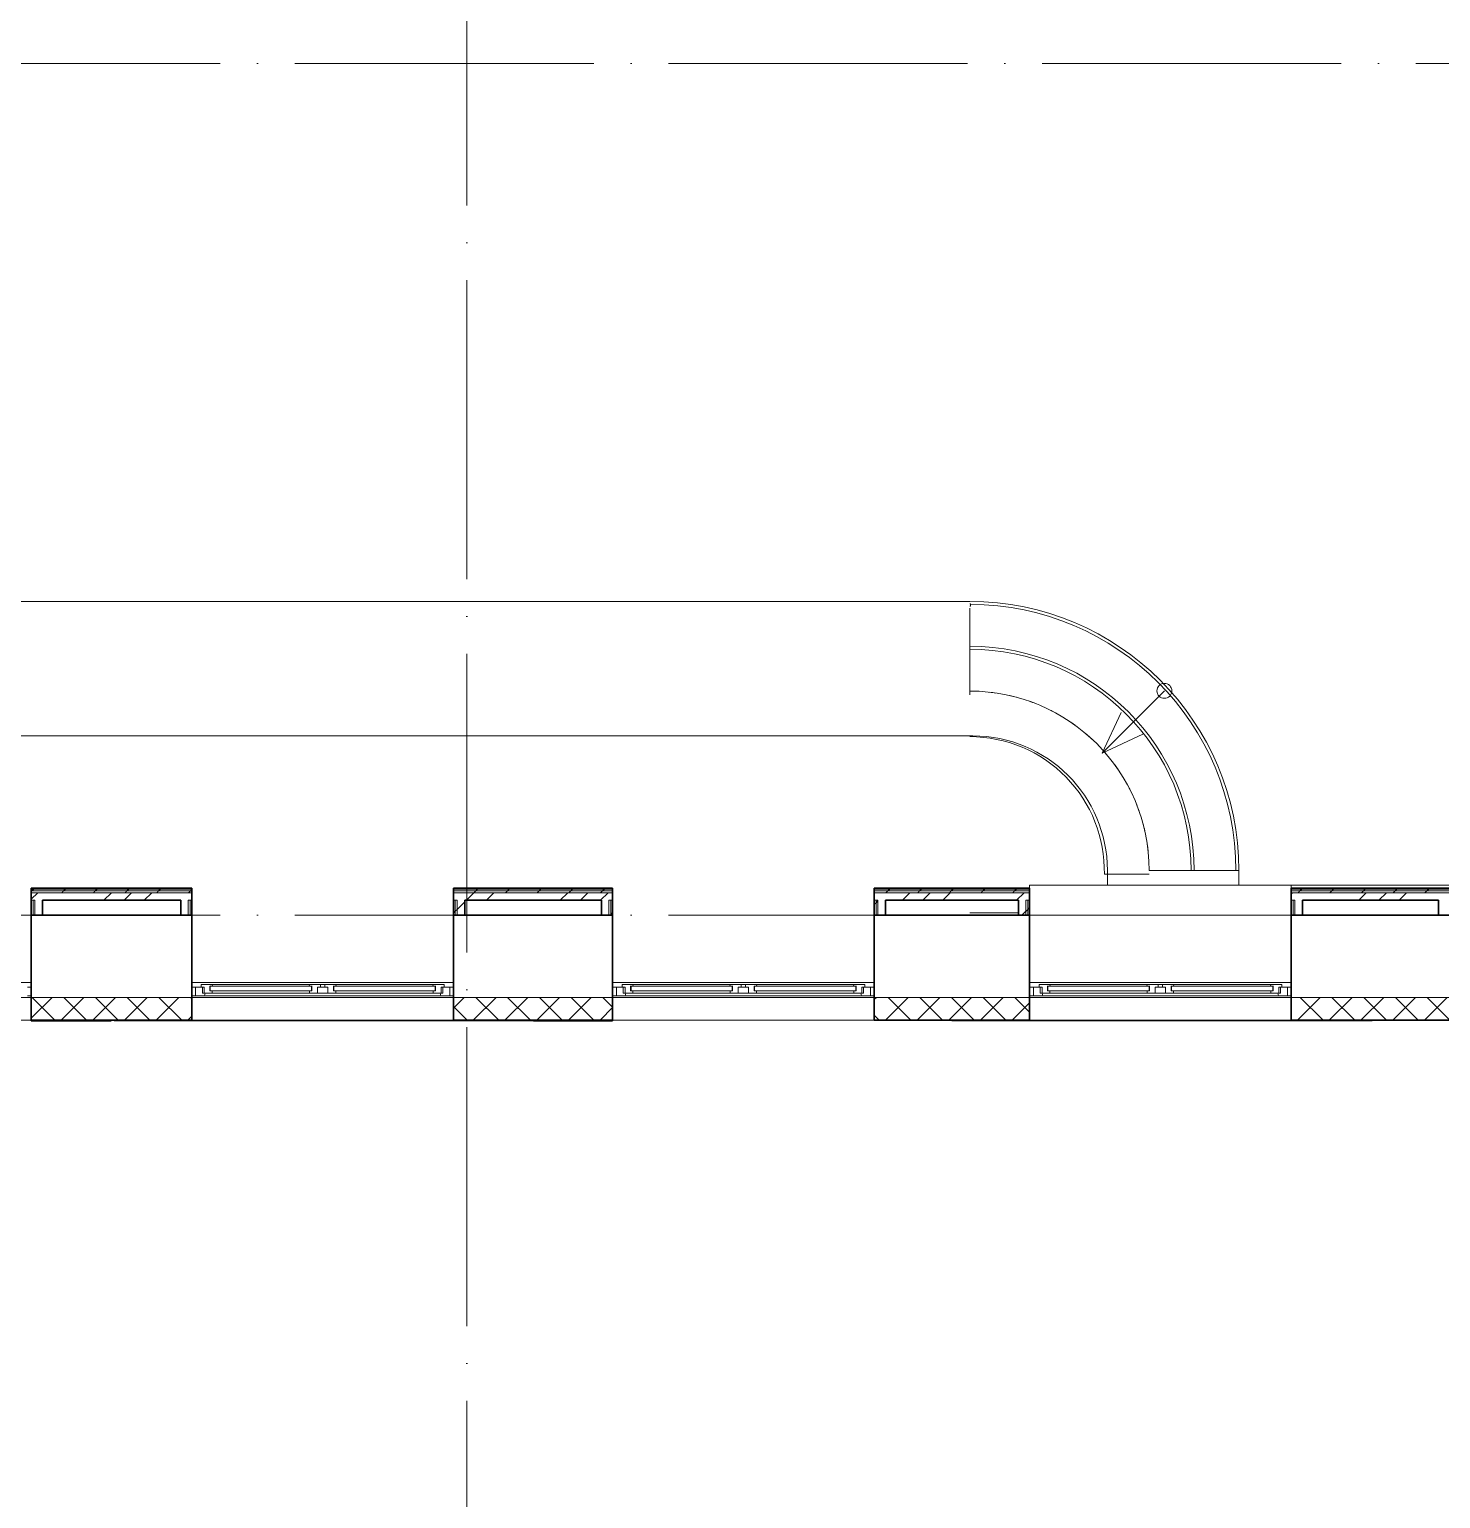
# Model space of a CAD drawing. Header units: millimetres. Extents: x -325553 to 627452, y -28539 to 738858.
# Drawn here: x 147289 to 156732, y 450974 to 460808 of the extents above; entities that cross this region are included whole.
import ezdxf

# ---------------------------------------------------------------- set-up
doc = ezdxf.new("R2010")
doc.units = ezdxf.units.MM
doc.linetypes.add('ADSK_Линия сетки', pattern=[25, 20, -2.5, 0, -2.5])
for name, color, linetype, lineweight in [('_ Окна', 7, 'Continuous', 9), ('Аннотация', 7, 'Continuous', 18), ('Лестницы', 252, 'Continuous', 9), ('Линии', 7, 'Continuous', 9), ('Ограждение', 252, 'Continuous', 9), ('Окна', 252, 'Continuous', 9), ('Оси', 252, 'Continuous', 9), ('Перекрытие', 252, 'Continuous', 18), ('Стены внутренние', 7, 'Continuous', 18), ('Стены наружные', 7, 'Continuous', 18), ('Стены штриховка', 7, 'Continuous', 9)]:
    doc.layers.add(name, color=color, linetype=linetype, lineweight=lineweight)
doc.layers.add('Узлы', color=7, linetype='Continuous')

# ---------------------------------------------------------------- blocks, each defined once
blk = doc.blocks.new('2 этаж')
at = {"layer": '_ Окна', "color": 251, "true_color": 0x636466}
for p, q in [((146561, 16478.7), (146536, 16478.7)), ((147661, 16478.7), (147636, 16478.7)), ((147661, 16420.7), (147661, 16478.7)), ((147759, 16486.7), (147756, 16486.7)), ((147756, 16486.7), (147756, 16454.7)), ((147756, 16454.7), (147759, 16454.7)), ((148436, 16486.7), (147759, 16486.7)), ((147759, 16486.7), (147759, 16454.7)), ((147759, 16454.7), (147759, 16486.7)), ((147759, 16454.7), (148436, 16454.7)), ((148436, 16454.7), (148436, 16486.7)), ((148436, 16486.7), (148436, 16454.7)), ((148439, 16486.7), (148436, 16486.7)), ((148436, 16454.7), (148439, 16454.7)), ((148439, 16454.7), (148439, 16486.7)), ((148586, 16486.7), (148583, 16486.7)), ((148583, 16486.7), (148583, 16454.7)), ((148583, 16454.7), (148586, 16454.7)), ((149263, 16486.7), (148586, 16486.7)), ((148586, 16486.7), (148586, 16454.7)), ((148586, 16454.7), (148586, 16486.7)), ((148586, 16454.7), (149263, 16454.7)), ((149263, 16454.7), (149263, 16486.7)), ((149263, 16486.7), (149263, 16454.7)), ((149266, 16486.7), (149263, 16486.7)), ((149263, 16454.7), (149266, 16454.7)), ((149266, 16454.7), (149266, 16486.7)), ((149386, 16478.7), (149361, 16478.7)), ((149361, 16478.7), (149361, 16420.7)), ((150476, 16478.7), (150451, 16478.7)), ((150476, 16420.7), (150476, 16478.7)), ((150574, 16486.7), (150571, 16486.7)), ((150571, 16486.7), (150571, 16454.7)), ((150571, 16454.7), (150574, 16454.7)), ((151251, 16486.7), (150574, 16486.7)), ((150574, 16486.7), (150574, 16454.7)), ((150574, 16454.7), (150574, 16486.7)), ((150574, 16454.7), (151251, 16454.7)), ((151251, 16454.7), (151251, 16486.7)), ((151251, 16486.7), (151251, 16454.7)), ((151254, 16486.7), (151251, 16486.7)), ((151251, 16454.7), (151254, 16454.7)), ((151254, 16454.7), (151254, 16486.7)), ((151401, 16486.7), (151398, 16486.7)), ((151398, 16486.7), (151398, 16454.7)), ((151398, 16454.7), (151401, 16454.7)), ((152078, 16486.7), (151401, 16486.7)), ((151401, 16486.7), (151401, 16454.7)), ((151401, 16454.7), (151401, 16486.7)), ((151401, 16454.7), (152078, 16454.7)), ((152078, 16454.7), (152078, 16486.7)), ((152078, 16486.7), (152078, 16454.7)), ((152081, 16486.7), (152078, 16486.7)), ((152078, 16454.7), (152081, 16454.7)), ((152081, 16454.7), (152081, 16486.7)), ((152201, 16478.7), (152176, 16478.7)), ((152176, 16478.7), (152176, 16420.7)), ((153266, 16478.7), (153241, 16478.7)), ((153266, 16420.7), (153266, 16478.7)), ((153364, 16486.7), (153361, 16486.7)), ((153361, 16486.7), (153361, 16454.7)), ((153361, 16454.7), (153364, 16454.7)), ((154041, 16486.7), (153364, 16486.7)), ((153364, 16486.7), (153364, 16454.7)), ((153364, 16454.7), (153364, 16486.7)), ((153364, 16454.7), (154041, 16454.7)), ((154041, 16454.7), (154041, 16486.7)), ((154041, 16486.7), (154041, 16454.7)), ((154044, 16486.7), (154041, 16486.7)), ((154041, 16454.7), (154044, 16454.7)), ((154044, 16454.7), (154044, 16486.7)), ((154191, 16486.7), (154188, 16486.7)), ((154188, 16486.7), (154188, 16454.7)), ((154188, 16454.7), (154191, 16454.7)), ((154868, 16486.7), (154191, 16486.7)), ((154191, 16486.7), (154191, 16454.7)), ((154191, 16454.7), (154191, 16486.7)), ((154191, 16454.7), (154868, 16454.7)), ((154868, 16454.7), (154868, 16486.7)), ((154868, 16486.7), (154868, 16454.7)), ((154871, 16486.7), (154868, 16486.7)), ((154868, 16454.7), (154871, 16454.7)), ((154871, 16454.7), (154871, 16486.7)), ((154991, 16478.7), (154966, 16478.7)), ((154966, 16478.7), (154966, 16420.7)), ((146536, 16420.7), (146561, 16420.7)), ((147636, 16420.7), (147661, 16420.7)), ((149361, 16420.7), (149386, 16420.7)), ((150451, 16420.7), (150476, 16420.7)), ((152176, 16420.7), (152201, 16420.7)), ((153241, 16420.7), (153266, 16420.7)), ((154966, 16420.7), (154991, 16420.7))]:
    blk.add_line(p, q, dxfattribs=at)
at = {"layer": '_ Окна', "color": 251, "lineweight": 18, "true_color": 0x636466}
for p, q in [((147699, 16478.7), (147661, 16478.7)), ((147661, 16478.7), (147661, 16420.7)), ((147755, 16495.7), (147699, 16495.7)), ((147699, 16495.7), (147699, 16478.7)), ((147699, 16478.7), (147719, 16478.7)), ((147707, 16437.7), (147707, 16478.7)), ((147719, 16437.7), (147707, 16437.7)), ((147719, 16478.7), (147719, 16437.7)), ((147719, 16437.7), (147769.5, 16437.7)), ((147720.5, 16420.7), (147725, 16437.7)), ((147756, 16494.7), (147755, 16495.7)), ((147757, 16495.7), (147756, 16494.7)), ((147756, 16454.7), (147756, 16486.7)), ((147756, 16486.7), (147774, 16486.7)), ((147774, 16454.7), (147756, 16454.7)), ((147771.6, 16495.7), (147757, 16495.7)), ((147769.5, 16437.7), (147774, 16454.7)), ((147774, 16486.7), (147771.6, 16495.7)), ((148423.4, 16495.7), (148421, 16486.7)), ((148421, 16486.7), (148439, 16486.7)), ((148439, 16454.7), (148421, 16454.7)), ((148421, 16454.7), (148425.6, 16437.7)), ((148438, 16495.7), (148423.4, 16495.7)), ((148425.6, 16437.7), (148476, 16437.7)), ((148439, 16494.7), (148438, 16495.7)), ((148440, 16495.7), (148439, 16494.7)), ((148439, 16486.7), (148439, 16454.7)), ((148496, 16495.7), (148440, 16495.7)), ((148476, 16437.7), (148476, 16478.7)), ((148476, 16478.7), (148496, 16478.7)), ((148496, 16478.7), (148496, 16495.7)), ((148582, 16495.7), (148526, 16495.7)), ((148526, 16495.7), (148526, 16478.7)), ((148526, 16478.7), (148546, 16478.7)), ((148546, 16478.7), (148546, 16437.7)), ((148546, 16437.7), (148596.5, 16437.7)), ((148583, 16494.7), (148582, 16495.7)), ((148584, 16495.7), (148583, 16494.7)), ((148583, 16454.7), (148583, 16486.7)), ((148583, 16486.7), (148601, 16486.7)), ((148601, 16454.7), (148583, 16454.7)), ((148598.6, 16495.7), (148584, 16495.7)), ((148596.5, 16437.7), (148601, 16454.7)), ((148601, 16486.7), (148598.6, 16495.7)), ((149250.4, 16495.7), (149248, 16486.7)), ((149248, 16486.7), (149266, 16486.7)), ((149266, 16454.7), (149248, 16454.7)), ((149248, 16454.7), (149252.6, 16437.7)), ((149265, 16495.7), (149250.4, 16495.7)), ((149252.6, 16437.7), (149303, 16437.7)), ((149266, 16494.7), (149265, 16495.7)), ((149267, 16495.7), (149266, 16494.7)), ((149266, 16486.7), (149266, 16454.7)), ((149323, 16495.7), (149267, 16495.7)), ((149297, 16437.7), (149301.6, 16420.7)), ((149303, 16437.7), (149303, 16478.7)), ((149303, 16478.7), (149323, 16478.7)), ((149315, 16437.7), (149303, 16437.7)), ((149315, 16478.7), (149315, 16437.7)), ((149323, 16478.7), (149323, 16495.7)), ((149361, 16478.7), (149323, 16478.7)), ((149361, 16420.7), (149361, 16478.7)), ((150514, 16478.7), (150476, 16478.7)), ((150476, 16478.7), (150476, 16420.7)), ((150570, 16495.7), (150514, 16495.7)), ((150514, 16495.7), (150514, 16478.7)), ((150514, 16478.7), (150534, 16478.7)), ((150522, 16437.7), (150522, 16478.7)), ((150534, 16437.7), (150522, 16437.7)), ((150534, 16478.7), (150534, 16437.7)), ((150534, 16437.7), (150584.5, 16437.7)), ((150535.5, 16420.7), (150540, 16437.7)), ((150571, 16494.7), (150570, 16495.7)), ((150572, 16495.7), (150571, 16494.7)), ((150571, 16454.7), (150571, 16486.7)), ((150571, 16486.7), (150589, 16486.7)), ((150589, 16454.7), (150571, 16454.7)), ((150586.6, 16495.7), (150572, 16495.7)), ((150584.5, 16437.7), (150589, 16454.7)), ((150589, 16486.7), (150586.6, 16495.7)), ((151238.4, 16495.7), (151236, 16486.7)), ((151236, 16486.7), (151254, 16486.7)), ((151254, 16454.7), (151236, 16454.7)), ((151236, 16454.7), (151240.6, 16437.7)), ((151253, 16495.7), (151238.4, 16495.7)), ((151240.6, 16437.7), (151291, 16437.7)), ((151254, 16494.7), (151253, 16495.7)), ((151255, 16495.7), (151254, 16494.7)), ((151254, 16486.7), (151254, 16454.7)), ((151311, 16495.7), (151255, 16495.7)), ((151291, 16437.7), (151291, 16478.7)), ((151291, 16478.7), (151311, 16478.7)), ((151311, 16478.7), (151311, 16495.7)), ((151397, 16495.7), (151341, 16495.7)), ((151341, 16495.7), (151341, 16478.7)), ((151341, 16478.7), (151361, 16478.7)), ((151361, 16478.7), (151361, 16437.7)), ((151361, 16437.7), (151411.5, 16437.7)), ((151398, 16494.7), (151397, 16495.7)), ((151399, 16495.7), (151398, 16494.7)), ((151398, 16454.7), (151398, 16486.7)), ((151398, 16486.7), (151416, 16486.7)), ((151416, 16454.7), (151398, 16454.7)), ((151413.6, 16495.7), (151399, 16495.7)), ((151411.5, 16437.7), (151416, 16454.7)), ((151416, 16486.7), (151413.6, 16495.7)), ((152065.4, 16495.7), (152063, 16486.7)), ((152063, 16486.7), (152081, 16486.7)), ((152081, 16454.7), (152063, 16454.7)), ((152063, 16454.7), (152067.6, 16437.7)), ((152080, 16495.7), (152065.4, 16495.7)), ((152067.6, 16437.7), (152118, 16437.7)), ((152081, 16494.7), (152080, 16495.7)), ((152082, 16495.7), (152081, 16494.7)), ((152081, 16486.7), (152081, 16454.7)), ((152138, 16495.7), (152082, 16495.7)), ((152112, 16437.7), (152116.6, 16420.7)), ((152118, 16437.7), (152118, 16478.7)), ((152118, 16478.7), (152138, 16478.7)), ((152130, 16437.7), (152118, 16437.7)), ((152130, 16478.7), (152130, 16437.7)), ((152138, 16478.7), (152138, 16495.7)), ((152176, 16478.7), (152138, 16478.7)), ((152176, 16420.7), (152176, 16478.7)), ((153304, 16478.7), (153266, 16478.7)), ((153266, 16478.7), (153266, 16420.7)), ((153360, 16495.7), (153304, 16495.7)), ((153304, 16495.7), (153304, 16478.7)), ((153304, 16478.7), (153324, 16478.7)), ((153312, 16437.7), (153312, 16478.7)), ((153324, 16437.7), (153312, 16437.7)), ((153324, 16478.7), (153324, 16437.7)), ((153324, 16437.7), (153374.5, 16437.7)), ((153325.5, 16420.7), (153330, 16437.7)), ((153361, 16494.7), (153360, 16495.7)), ((153362, 16495.7), (153361, 16494.7)), ((153361, 16454.7), (153361, 16486.7)), ((153361, 16486.7), (153379, 16486.7)), ((153379, 16454.7), (153361, 16454.7)), ((153376.6, 16495.7), (153362, 16495.7)), ((153374.5, 16437.7), (153379, 16454.7)), ((153379, 16486.7), (153376.6, 16495.7)), ((154028.4, 16495.7), (154026, 16486.7)), ((154026, 16486.7), (154044, 16486.7)), ((154044, 16454.7), (154026, 16454.7)), ((154026, 16454.7), (154030.6, 16437.7)), ((154043, 16495.7), (154028.4, 16495.7)), ((154030.6, 16437.7), (154081, 16437.7)), ((154044, 16494.7), (154043, 16495.7)), ((154045, 16495.7), (154044, 16494.7)), ((154044, 16486.7), (154044, 16454.7)), ((154101, 16495.7), (154045, 16495.7)), ((154081, 16437.7), (154081, 16478.7)), ((154081, 16478.7), (154101, 16478.7)), ((154101, 16478.7), (154101, 16495.7)), ((154187, 16495.7), (154131, 16495.7)), ((154131, 16495.7), (154131, 16478.7)), ((154131, 16478.7), (154151, 16478.7)), ((154151, 16478.7), (154151, 16437.7)), ((154151, 16437.7), (154201.5, 16437.7)), ((154188, 16494.7), (154187, 16495.7)), ((154189, 16495.7), (154188, 16494.7)), ((154188, 16454.7), (154188, 16486.7)), ((154188, 16486.7), (154206, 16486.7)), ((154206, 16454.7), (154188, 16454.7)), ((154203.6, 16495.7), (154189, 16495.7)), ((154201.5, 16437.7), (154206, 16454.7)), ((154206, 16486.7), (154203.6, 16495.7)), ((154855.4, 16495.7), (154853, 16486.7)), ((154853, 16486.7), (154871, 16486.7)), ((154871, 16454.7), (154853, 16454.7)), ((154853, 16454.7), (154857.6, 16437.7)), ((154870, 16495.7), (154855.4, 16495.7)), ((154857.6, 16437.7), (154908, 16437.7)), ((154871, 16494.7), (154870, 16495.7)), ((154872, 16495.7), (154871, 16494.7)), ((154871, 16486.7), (154871, 16454.7)), ((154928, 16495.7), (154872, 16495.7)), ((154902, 16437.7), (154906.6, 16420.7)), ((154908, 16437.7), (154908, 16478.7)), ((154908, 16478.7), (154928, 16478.7)), ((154920, 16437.7), (154908, 16437.7)), ((154920, 16478.7), (154920, 16437.7)), ((154928, 16478.7), (154928, 16495.7)), ((154966, 16478.7), (154928, 16478.7)), ((154966, 16420.7), (154966, 16478.7)), ((147661, 16420.7), (147720.5, 16420.7)), ((149301.6, 16420.7), (149361, 16420.7)), ((150476, 16420.7), (150535.5, 16420.7)), ((152116.6, 16420.7), (152176, 16420.7)), ((153266, 16420.7), (153325.5, 16420.7)), ((154906.6, 16420.7), (154966, 16420.7))]:
    blk.add_line(p, q, dxfattribs=at)
at = {"layer": 'Аннотация', "color": 251, "lineweight": 20, "true_color": 0x636466}
for q in [(153853.4, 18317.7), (153998.5, 18172.6)]:
    blk.add_line((153726.6, 18045.8), q, dxfattribs=at)
blk.add_circle((154143.1, 18462.3), 50, dxfattribs=at)
at = {"layer": 'Лестницы', "color": 251, "true_color": 0x636466}
for radius, start, end in [(1800, 0, 90), (1780, 0, 89.8388), (1500, 0, 90), (1480, 0, 90), (1200, 81.63383, 83.64221), (1200, 74.94117, 77.22402), (1200, 68.48795, 70.6478), (1200, 62.115, 63.34649), (1200, 54.02414, 55.76607), (1200, 47.12911, 49.37361), (1200, 40.62639, 42.87089), (1200, 34.23393, 35.97586), (1200, 26.65351, 27.885), (1200, 19.3522, 21.51205), (1200, 12.77598, 15.05883), (1200, 6.35779, 8.36617)]:
    blk.add_arc((152841.3, 17260.7), radius, start, end, dxfattribs=at)
at = {"layer": 'Линии', "color": 251, "ltscale": 100, "true_color": 0x636466}
for p, q in [((152841.3, 18435.7), (152841.3, 19015.7)), ((154041.3, 17235.7), (153741.1, 17235.7)), ((154641.3, 17235.7), (154641.3, 17160.7))]:
    blk.add_line(p, q, dxfattribs=at)
at = {"layer": 'Линии', "color": 251, "true_color": 0x636466}
blk.add_arc((152841.3, 17255.7), 900, 358.72666, 90, dxfattribs=at)
at = {"layer": 'Ограждение', "color": 251, "true_color": 0x636466}
for p, q in [((152841.3, 19060.7), (139936, 19060.7)), ((152846.3, 19044), (152841.3, 19044)), ((152841.3, 19029), (152846.3, 19029)), ((152846.3, 19044), (152846.3, 19029)), ((152841.3, 18160.7), (138751, 18160.7)), ((153241, 17140.7), (153241, 17160.7)), ((153241, 17160.7), (158366, 17160.7)), ((153241, 17140.7), (153241, 17160.7)), ((153241, 17160.7), (154991, 17160.7)), ((154991, 17160.7), (154991, 17140.7)), ((153241, 16960.7), (154991, 16960.7)), ((146561, 16510.7), (144811, 16510.7)), ((149386, 16510.7), (147636, 16510.7)), ((152201, 16510.7), (150451, 16510.7)), ((153241, 16510.7), (154991, 16510.7))]:
    blk.add_line(p, q, dxfattribs=at)
at = {"layer": 'Окна', "color": 251, "true_color": 0x636466}
for p, q in [((147757, 16495.7), (147755, 16495.7)), ((147769.5, 16437.7), (148425.6, 16437.7)), ((148423.4, 16495.7), (147771.6, 16495.7)), ((148440, 16495.7), (148438, 16495.7)), ((148546, 16437.7), (148476, 16437.7)), ((148496, 16495.7), (148526, 16495.7)), ((148526, 16478.7), (148496, 16478.7)), ((148584, 16495.7), (148582, 16495.7)), ((148596.5, 16437.7), (149252.6, 16437.7)), ((149250.4, 16495.7), (148598.6, 16495.7)), ((149267, 16495.7), (149265, 16495.7)), ((150572, 16495.7), (150570, 16495.7)), ((150584.5, 16437.7), (151240.6, 16437.7)), ((151238.4, 16495.7), (150586.6, 16495.7)), ((151255, 16495.7), (151253, 16495.7)), ((151361, 16437.7), (151291, 16437.7)), ((151311, 16495.7), (151341, 16495.7)), ((151341, 16478.7), (151311, 16478.7)), ((151399, 16495.7), (151397, 16495.7)), ((151411.5, 16437.7), (152067.6, 16437.7)), ((152065.4, 16495.7), (151413.6, 16495.7)), ((152082, 16495.7), (152080, 16495.7)), ((153362, 16495.7), (153360, 16495.7)), ((153374.5, 16437.7), (154030.6, 16437.7)), ((154028.4, 16495.7), (153376.6, 16495.7)), ((154045, 16495.7), (154043, 16495.7)), ((154151, 16437.7), (154081, 16437.7)), ((154101, 16495.7), (154131, 16495.7)), ((154131, 16478.7), (154101, 16478.7)), ((154189, 16495.7), (154187, 16495.7)), ((154201.5, 16437.7), (154857.6, 16437.7)), ((154855.4, 16495.7), (154203.6, 16495.7)), ((154872, 16495.7), (154870, 16495.7)), ((147720.5, 16420.7), (149301.6, 16420.7)), ((150535.5, 16420.7), (152116.6, 16420.7)), ((153325.5, 16420.7), (154906.6, 16420.7))]:
    blk.add_line(p, q, dxfattribs=at)
at = {"layer": 'Оси', "color": 251, "linetype": 'ADSK_Линия сетки', "ltscale": 100, "true_color": 0x636466}
for p, q in [((149476, 33711.4), (149476, -32265.4)), ((165326, 22660.7), (93565.9, 22660.7)), ((165326, 16960.7), (93603.7, 16960.7))]:
    blk.add_line(p, q, dxfattribs=at)
at = {"layer": 'Перекрытие', "color": 251, "ltscale": 100, "true_color": 0x636466}
for p, q in [((152861.3, 18160.7), (152841.3, 18160.7)), ((153761.3, 17160.7), (153761.3, 17260.7)), ((154641.3, 17260.7), (154041.3, 17260.7)), ((154641.3, 17160.7), (154641.3, 17260.7))]:
    blk.add_line(p, q, dxfattribs=at)
at = {"layer": 'Перекрытие', "color": 251, "true_color": 0x636466}
for centre, radius in [((152841.3, 17260.7), 1200), ((152861.3, 17260.7), 900)]:
    blk.add_arc(centre, radius, 0, 90, dxfattribs=at)
at = {"layer": 'Стены внутренние', "color": 251, "lineweight": 30, "true_color": 0x636466}
for p, q in [((146561, 16960.7), (146561, 16258.7)), ((146636, 16960.7), (147561, 16960.7)), ((147636, 16960.7), (147636, 16258.7)), ((149386, 16960.7), (149386, 16258.7)), ((149461, 16960.7), (150376, 16960.7)), ((150451, 16960.7), (150451, 16258.7)), ((152201, 16960.7), (152201, 16258.7)), ((152276, 16960.7), (153166, 16960.7)), ((153241, 16960.7), (153241, 16258.7)), ((154991, 16960.7), (154991, 16258.7)), ((155976, 16960.7), (155066, 16960.7)), ((147096, 16258.7), (147636, 16258.7)), ((150451, 16258.7), (149386, 16258.7)), ((152201, 16258.7), (153241, 16258.7)), ((154991, 16258.7), (156051, 16258.7))]:
    blk.add_line(p, q, dxfattribs=at)
at = {"layer": 'Стены внутренние', "color": 251, "true_color": 0x636466}
for p, q in [((138076, 16410.7), (150451, 16410.7)), ((143761, 16410.7), (149386, 16410.7)), ((156051, 16410.7), (149386, 16410.7)), ((146561, 16258.7), (144811, 16258.7)), ((149386, 16258.7), (147636, 16258.7)), ((152201, 16258.7), (150451, 16258.7)), ((154991, 16258.7), (153241, 16258.7))]:
    blk.add_line(p, q, dxfattribs=at)
at = {"layer": 'Стены внутренние', "color": 251, "linetype": 'Continuous', "lineweight": 9, "true_color": 0x636466}
for p, q in [((146563, 16272.8), (146700.9, 16410.7)), ((146716.7, 16260.7), (146566.7, 16410.7)), ((146763.1, 16260.7), (146913.1, 16410.7)), ((146928.9, 16260.7), (146778.9, 16410.7)), ((146975.2, 16260.7), (147125.2, 16410.7)), ((147141, 16260.7), (146991, 16410.7)), ((147187.3, 16260.7), (147337.3, 16410.7)), ((147353.1, 16260.7), (147203.1, 16410.7)), ((147399.5, 16260.7), (147549.5, 16410.7)), ((147565.3, 16260.7), (147415.3, 16410.7)), ((147636, 16402.1), (147627.4, 16410.7)), ((149386, 16338.1), (149458.6, 16410.7)), ((149474.5, 16260.7), (149386, 16349.2)), ((149388, 16329.6), (149386, 16333.1)), ((149520.8, 16260.7), (149670.8, 16410.7)), ((149686.6, 16260.7), (149536.6, 16410.7)), ((149732.9, 16260.7), (149882.9, 16410.7)), ((149898.7, 16260.7), (149748.7, 16410.7)), ((149945, 16260.7), (150095, 16410.7)), ((150110.9, 16260.7), (149960.9, 16410.7)), ((150157.2, 16260.7), (150307.2, 16410.7)), ((150323, 16260.7), (150173, 16410.7)), ((150369.3, 16260.7), (150451, 16342.4)), ((150451, 16344.9), (150385.1, 16410.7)), ((152201, 16395.4), (152216.4, 16410.7)), ((152201, 16332.5), (152203, 16332.5)), ((152278.5, 16260.7), (152428.5, 16410.7)), ((152444.3, 16260.7), (152294.3, 16410.7)), ((152490.6, 16260.7), (152640.6, 16410.7)), ((152656.4, 16260.7), (152506.4, 16410.7)), ((152702.8, 16260.7), (152852.8, 16410.7)), ((152868.6, 16260.7), (152718.6, 16410.7)), ((152914.9, 16260.7), (153064.9, 16410.7)), ((153080.7, 16260.7), (152930.7, 16410.7)), ((153127, 16260.7), (153241, 16374.7)), ((153239, 16314.6), (153142.8, 16410.7)), ((155036.2, 16260.7), (155186.2, 16410.7)), ((155202, 16260.7), (155052, 16410.7)), ((155248.3, 16260.7), (155398.3, 16410.7)), ((155414.2, 16260.7), (155264.2, 16410.7)), ((155460.5, 16260.7), (155610.5, 16410.7)), ((155626.3, 16260.7), (155476.3, 16410.7)), ((155672.6, 16260.7), (155822.6, 16410.7)), ((155838.4, 16260.7), (155688.4, 16410.7)), ((155884.7, 16260.7), (156034.7, 16410.7)), ((156049, 16262.3), (155900.6, 16410.7)), ((146638.8, 16260.7), (146637.6, 16258.7)), ((146847.9, 16258.7), (146846.8, 16260.7)), ((147611.6, 16260.7), (147634, 16283.2)), ((149454.4, 16260.7), (149453.2, 16258.7)), ((149663.5, 16258.7), (149662.4, 16260.7)), ((152232.2, 16260.7), (152203, 16289.9))]:
    blk.add_line(p, q, dxfattribs=at)
at = {"layer": 'Стены наружные', "color": 251, "lineweight": 30, "true_color": 0x636466}
for p, q in [((147636, 17140.7), (146561, 17140.7)), ((146561, 16960.7), (146561, 17140.7)), ((147636, 17140.7), (147636, 16960.7)), ((150451, 17140.7), (149386, 17140.7)), ((149386, 16960.7), (149386, 17140.7)), ((150451, 17140.7), (150451, 16960.7)), ((153241, 17140.7), (152201, 17140.7)), ((152201, 16960.7), (152201, 17140.7)), ((153241, 17140.7), (153241, 16960.7)), ((156051, 17140.7), (154991, 17140.7)), ((154991, 16960.7), (154991, 17140.7)), ((146636, 17060.7), (147561, 17060.7)), ((146636, 17060.7), (146636, 16960.7)), ((147561, 16960.7), (147561, 17060.7)), ((150376, 17060.7), (149461, 17060.7)), ((149461, 17060.7), (149461, 16960.7)), ((150376, 16960.7), (150376, 17060.7)), ((152276, 17060.7), (153166, 17060.7)), ((152276, 17060.7), (152276, 16960.7)), ((153166, 16960.7), (153166, 17060.7)), ((155066, 17060.7), (155976, 17060.7)), ((155066, 17060.7), (155066, 16960.7)), ((155976, 16960.7), (155976, 17060.7)), ((146561, 16960.7), (146636, 16960.7)), ((147561, 16960.7), (147636, 16960.7)), ((149386, 16960.7), (149461, 16960.7)), ((150376, 16960.7), (150451, 16960.7)), ((152201, 16960.7), (152276, 16960.7)), ((153166, 16960.7), (153241, 16960.7)), ((154991, 16960.7), (155066, 16960.7)), ((155976, 16960.7), (156051, 16960.7)), ((146561, 16258.7), (147096, 16258.7)), ((146561, 16258.7), (146561, 16253.7)), ((147096, 16253.7), (146561, 16253.7)), ((147096, 16258.7), (147096, 16253.7)), ((150451, 16257.7), (149921, 16257.7)), ((149921, 16257.7), (149921, 16252.7)), ((149921, 16252.7), (150451, 16252.7)), ((150451, 16257.7), (150451, 16252.7))]:
    blk.add_line(p, q, dxfattribs=at)
at = {"layer": 'Стены наружные', "color": 251, "linetype": 'Continuous', "lineweight": 9, "true_color": 0x636466}
for p, q in [((146561, 17119.3), (146564.9, 17123.2)), ((146564.9, 17123.2), (146577.4, 17135.7)), ((146577.4, 17135.7), (146582.4, 17140.7)), ((146764.5, 17110.7), (146777, 17123.2)), ((146777, 17123.2), (146789.5, 17135.7)), ((146976.7, 17110.7), (146989.2, 17123.2)), ((146989.2, 17123.2), (147001.7, 17135.7)), ((147001.7, 17135.7), (147006.7, 17140.7)), ((147188.8, 17110.7), (147201.3, 17123.2)), ((147201.3, 17123.2), (147213.8, 17135.7)), ((147400.9, 17110.7), (147413.4, 17123.2)), ((147413.4, 17123.2), (147425.9, 17135.7)), ((147425.9, 17135.7), (147430.9, 17140.7)), ((147613.1, 17110.7), (147625.6, 17123.2)), ((147625.6, 17123.2), (147636, 17133.7)), ((149522.3, 17110.7), (149534.8, 17123.2)), ((149534.8, 17123.2), (149547.3, 17135.7)), ((149547.3, 17135.7), (149552.3, 17140.7)), ((149734.4, 17110.7), (149746.9, 17123.2)), ((149746.9, 17123.2), (149759.4, 17135.7)), ((149946.5, 17110.7), (149959, 17123.2)), ((149959, 17123.2), (149971.5, 17135.7)), ((149971.5, 17135.7), (149976.5, 17140.7)), ((150158.6, 17110.7), (150171.1, 17123.2)), ((150171.1, 17123.2), (150183.6, 17135.7)), ((150370.8, 17110.7), (150383.3, 17123.2)), ((150383.3, 17123.2), (150395.8, 17135.7)), ((150395.8, 17135.7), (150400.8, 17140.7)), ((152280, 17110.7), (152292.5, 17123.2)), ((152292.5, 17123.2), (152305, 17135.7)), ((152492.1, 17110.7), (152504.6, 17123.2)), ((152504.6, 17123.2), (152517.1, 17135.7)), ((152517.1, 17135.7), (152522.1, 17140.7)), ((152704.2, 17110.7), (152716.7, 17123.2)), ((152716.7, 17123.2), (152729.2, 17135.7)), ((152916.4, 17110.7), (152928.9, 17123.2)), ((152928.9, 17123.2), (152941.4, 17135.7)), ((152941.4, 17135.7), (152946.4, 17140.7)), ((153128.5, 17110.7), (153141, 17123.2)), ((153141, 17123.2), (153153.5, 17135.7)), ((155037.7, 17110.7), (155050.2, 17123.2)), ((155050.2, 17123.2), (155062.7, 17135.7)), ((155062.7, 17135.7), (155067.7, 17140.7)), ((155249.8, 17110.7), (155262.3, 17123.2)), ((155262.3, 17123.2), (155274.8, 17135.7)), ((155461.9, 17110.7), (155474.4, 17123.2)), ((155474.4, 17123.2), (155486.9, 17135.7)), ((155486.9, 17135.7), (155491.9, 17140.7)), ((155674.1, 17110.7), (155686.6, 17123.2)), ((155686.6, 17123.2), (155699.1, 17135.7)), ((155886.2, 17110.7), (155898.7, 17123.2)), ((155898.7, 17123.2), (155911.2, 17135.7)), ((155911.2, 17135.7), (155916.2, 17140.7)), ((146561, 17067.9), (146603.9, 17110.7)), ((147047.3, 17060.7), (147097.3, 17110.7)), ((147182.3, 17060.7), (147232.3, 17110.7)), ((147317.2, 17060.7), (147367.2, 17110.7)), ((149386, 17109.4), (149387.3, 17110.7)), ((149411, 16999.5), (149461, 17049.5)), ((149472.3, 17060.7), (149522.3, 17110.7)), ((149607.2, 17060.7), (149657.2, 17110.7)), ((150100.6, 17060.7), (150150.6, 17110.7)), ((150235.6, 17060.7), (150285.6, 17110.7)), ((150370.5, 17060.7), (150420.5, 17110.7)), ((152201, 17031.8), (152213.5, 17044.3)), ((152213.5, 17044.3), (152226, 17056.8)), ((152390.6, 17060.7), (152440.6, 17110.7)), ((152525.5, 17060.7), (152575.5, 17110.7)), ((152660.5, 17060.7), (152710.5, 17110.7)), ((153153.9, 17060.7), (153203.9, 17110.7)), ((154991, 17101.3), (155000.4, 17110.7)), ((155443.9, 17060.7), (155493.9, 17110.7)), ((155578.8, 17060.7), (155628.8, 17110.7)), ((155713.8, 17060.7), (155763.8, 17110.7)), ((149386, 16974.5), (149398.5, 16987)), ((149398.5, 16987), (149411, 16999.5)), ((150432.9, 16960.7), (150438.5, 16966.3)), ((150438.5, 16966.3), (150451, 16978.8)), ((153188.9, 16960.7), (153216, 16987.9)), ((153216, 16986.1), (153228.5, 16998.6)), ((153228.5, 16998.6), (153241, 17011.1)), ((146637.6, 16258.7), (146634.7, 16253.7)), ((146850.8, 16253.7), (146847.9, 16258.7))]:
    blk.add_line(p, q, dxfattribs=at)
at = {"layer": 'Стены наружные', "color": 251, "true_color": 0x636466}
for p, q in [((152841.3, 16975.7), (153166, 16975.7)), ((147096, 16252.7), (146561, 16252.7)), ((147114.8, 16253.7), (147114.8, 16258.7)), ((149921, 16253.7), (147114.8, 16253.7)), ((152721, 16258.7), (152721, 16253.7)), ((155533.5, 16253.7), (152721, 16253.7)), ((152735.9, 16253.7), (152735.9, 16258.7)), ((153241, 16258.7), (153241, 16253.7)), ((154991, 16253.7), (154991, 16258.7)), ((155533.5, 16253.7), (155533.5, 16258.7))]:
    blk.add_line(p, q, dxfattribs=at)
at = {"layer": 'Стены штриховка', "color": 251, "true_color": 0x636466}
for p, q in [((146561, 17135.7), (147636, 17135.7)), ((147636, 17135.7), (146561, 17135.7)), ((147636, 17123.2), (146561, 17123.2)), ((149386, 17135.7), (150451, 17135.7)), ((150451, 17135.7), (149386, 17135.7)), ((150451, 17123.2), (149386, 17123.2)), ((152201, 17135.7), (153241, 17135.7)), ((153241, 17135.7), (152201, 17135.7)), ((153241, 17123.2), (152201, 17123.2)), ((154991, 17135.7), (156051, 17135.7)), ((156051, 17135.7), (154991, 17135.7)), ((156051, 17123.2), (154991, 17123.2)), ((147636, 17110.7), (146561, 17110.7)), ((146561, 17060.7), (146586, 17060.7)), ((146573.5, 16960.7), (146573.5, 17060.7)), ((146586, 16960.7), (146586, 17060.7)), ((147611, 16960.7), (147611, 17060.7)), ((147611, 17060.7), (147636, 17060.7)), ((147623.5, 16960.7), (147623.5, 17060.7)), ((150451, 17110.7), (149386, 17110.7)), ((149386, 17060.7), (149411, 17060.7)), ((149398.5, 16960.7), (149398.5, 17060.7)), ((149411, 16960.7), (149411, 17060.7)), ((150426, 16960.7), (150426, 17060.7)), ((150426, 17060.7), (150451, 17060.7)), ((150438.5, 16960.7), (150438.5, 17060.7)), ((153241, 17110.7), (152201, 17110.7)), ((152201, 17060.7), (152226, 17060.7)), ((152213.5, 16960.7), (152213.5, 17060.7)), ((152226, 16960.7), (152226, 17060.7)), ((153216, 16960.7), (153216, 17060.7)), ((153216, 17060.7), (153241, 17060.7)), ((153228.5, 16960.7), (153228.5, 17060.7)), ((156051, 17110.7), (154991, 17110.7)), ((154991, 17060.7), (155016, 17060.7)), ((155003.5, 16960.7), (155003.5, 17060.7)), ((155016, 16960.7), (155016, 17060.7)), ((146563, 16334.7), (146561, 16334.7)), ((146563, 16260.7), (146563, 16334.7)), ((147636, 16334.7), (147634, 16334.7)), ((147634, 16334.7), (147634, 16260.7)), ((149388, 16334.7), (149386, 16334.7)), ((149388, 16260.7), (149388, 16334.7)), ((150451, 16334.7), (150449, 16334.7)), ((150449, 16334.7), (150449, 16260.7)), ((152203, 16334.7), (152201, 16334.7)), ((152203, 16260.7), (152203, 16334.7)), ((153241, 16334.7), (153239, 16334.7)), ((153239, 16334.7), (153239, 16260.7)), ((154993, 16334.7), (154991, 16334.7)), ((154993, 16260.7), (154993, 16334.7)), ((147634, 16260.7), (146563, 16260.7)), ((150449, 16260.7), (149388, 16260.7)), ((153239, 16260.7), (152203, 16260.7)), ((156049, 16260.7), (154993, 16260.7))]:
    blk.add_line(p, q, dxfattribs=at)
at = {"layer": 'Узлы', "color": 251, "true_color": 0x636466}
blk.add_line((154143.1, 18462.3), (153726.6, 18045.8), dxfattribs=at)

msp = doc.modelspace()

# ---------------------------------------------------------------- block references
msp.add_blockref('2 этаж', (740.6, 437918.3))

doc.saveas('drawing.dxf')
